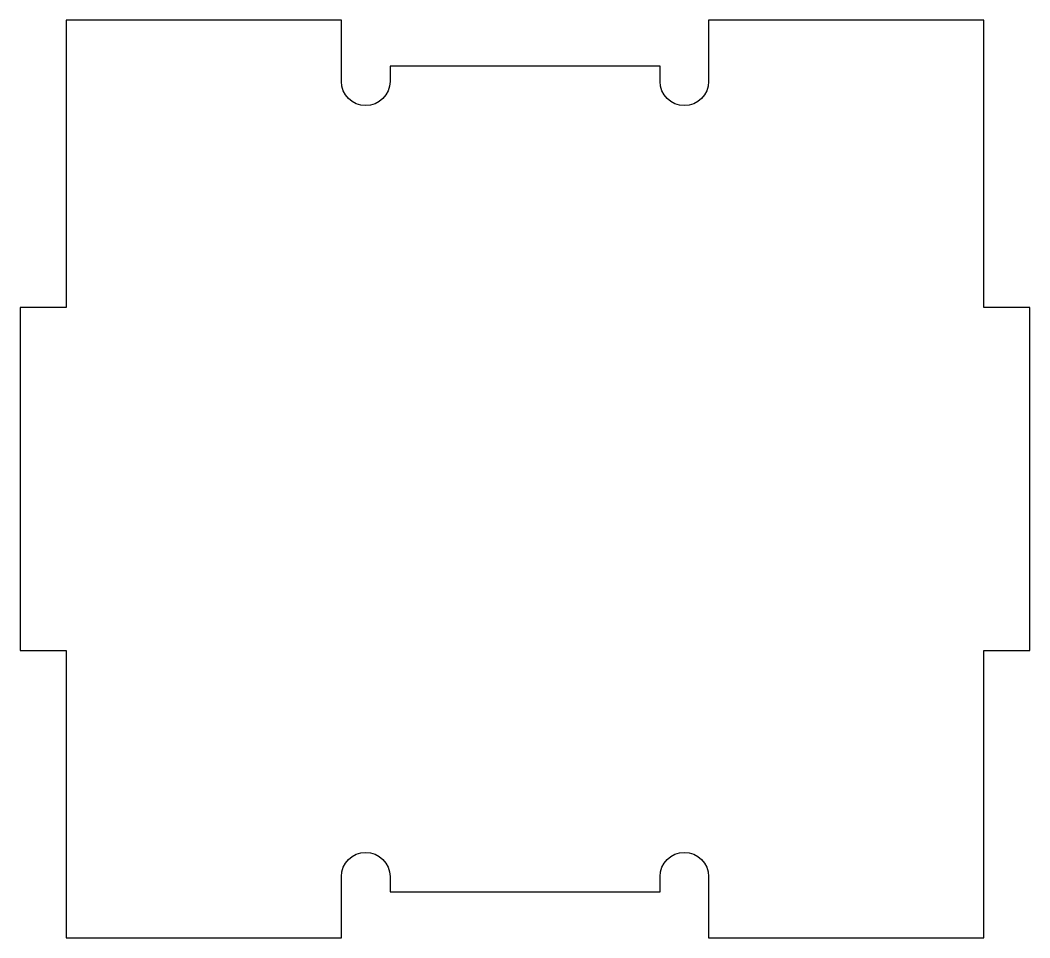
# Model space of a CAD drawing. Header units: millimetres. Extents: x 3 to 36, y 32 to 62.
import ezdxf

# ---------------------------------------------------------------- set-up
doc = ezdxf.new("R2010")
doc.units = ezdxf.units.MM
doc.layers.add('Default', color=18, linetype='Continuous', true_color=0x000000)

msp = doc.modelspace()

# ---------------------------------------------------------------- linework, layer by layer
at = {"layer": 'Default'}
for points in [[(13.498, 60), (13.498, 62), (4.498, 62), (4.498, 52.603)], [(25.498, 34), (25.498, 32), (34.498, 32), (34.498, 41.397), (35.998, 41.397), (35.998, 52.603), (34.498, 52.603), (34.498, 62), (25.498, 62), (25.498, 60)], [(23.911, 60), (23.911, 60.5), (15.086, 60.5), (15.086, 60)], [(4.498, 52.603), (2.998, 52.603), (2.998, 41.397), (4.498, 41.397), (4.498, 32), (13.498, 32), (13.498, 34)], [(15.086, 34), (15.086, 33.5), (23.911, 33.5), (23.911, 34)]]:
    msp.add_lwpolyline(points, dxfattribs=at)
at = {"layer": 'Default', "extrusion": (0, 0, -1)}
for centre, start, end in [((-14.292, 60), 180, 0), ((-24.705, 60), 180, 0), ((-14.292, 34), 360, 180), ((-24.705, 34), 0, 180)]:
    msp.add_arc(centre, 0.794, start, end, dxfattribs=at)

doc.saveas('drawing.dxf')
